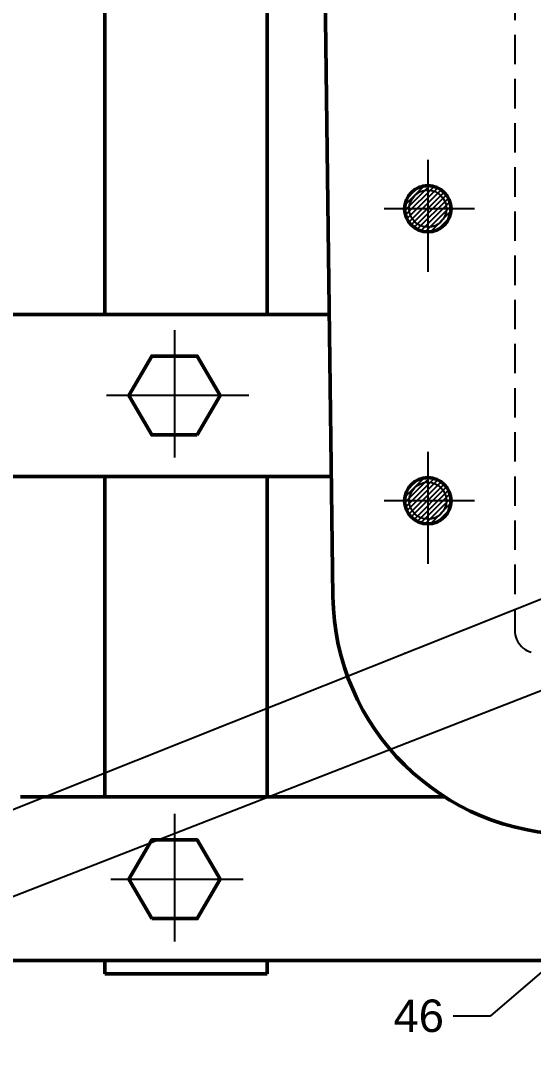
# Model space of a CAD drawing. Header units: millimetres. Extents: x 184 to 2141, y 95 to 1347.
# Drawn here: x 865.6 to 976.2, y 659 to 881.5 of the extents above; entities that cross this region are included whole.
import ezdxf
from ezdxf import colors
from ezdxf.entities.mleader import LeaderData, LeaderLine
from ezdxf.math import Vec2, Vec3

# ---------------------------------------------------------------- set-up
doc = ezdxf.new("R2010")
doc.units = ezdxf.units.MM
doc.linetypes.add('CENTER', pattern=[50.8, 31.75, -6.35, 6.35, -6.35])
doc.linetypes.add('DASHED2', pattern=[9.525, 6.35, -3.175])
for name, color, linetype in [('chuda', 61, 'Continuous'), ('kreskowana', 211, 'DASHED2'), ('oś', 151, 'CENTER')]:
    doc.layers.add(name, color=color, linetype=linetype)
doc.layers.add('gruba', color=7, linetype='Continuous', lineweight=50)
doc.styles.get("Standard").update_dxf_attribs({"font": 'arial.ttf'})

msp = doc.modelspace()

# ---------------------------------------------------------------- hatches: boundary and pattern name
at = {"layer": 'chuda'}
h = msp.add_hatch(dxfattribs=at)
h.set_pattern_fill('ANSI31', color=256, scale=0.25)
h.set_pattern_definition([(45, (-4417.1306, 1116.8178), (-0.56126601, 0.56126601), [])])
h.paths.add_polyline_path([(953.445, 844.963, 0.4142136), (949.445, 840.963), (953.445, 840.963)], flags=17)
h.paths.add_polyline_path([(953.445, 844.963), (953.445, 840.963), (957.445, 840.963, 0.4142136)], flags=17)
h.paths.add_polyline_path([(953.445, 840.963), (949.445, 840.963, 0.4142136), (953.445, 836.963)], flags=17)
h.paths.add_polyline_path([(957.445, 840.963), (953.445, 840.963), (953.445, 836.963, 0.4142136)], flags=17)
h.paths.add_polyline_path([(953.445, 845.963), (953.445, 844.963, -0.4142136), (957.445, 840.963), (958.445, 840.963, 0.4142136)])
h.paths.add_polyline_path([(953.445, 844.963), (953.445, 845.963, 0.4142136), (948.445, 840.963), (949.445, 840.963, -0.4142136)])
h.paths.add_polyline_path([(949.445, 840.963), (948.445, 840.963, 0.4142136), (953.445, 835.963), (953.445, 836.963, -0.4142136)])
h.paths.add_polyline_path([(958.445, 840.963), (957.445, 840.963, -0.4142136), (953.445, 836.963), (953.445, 835.963, 0.4142136)])
h = msp.add_hatch(dxfattribs=at)
h.set_pattern_fill('ANSI31', color=256, scale=0.25)
h.set_pattern_definition([(45, (-4417.1306, 1053.8178), (-0.56126601, 0.56126601), [])])
h.paths.add_polyline_path([(953.445, 781.963, 0.4142136), (949.445, 777.963), (953.445, 777.963)], flags=17)
h.paths.add_polyline_path([(953.445, 781.963), (953.445, 777.963), (957.445, 777.963, 0.4142136)], flags=17)
h.paths.add_polyline_path([(953.445, 777.963), (949.445, 777.963, 0.4142136), (953.445, 773.963)], flags=17)
h.paths.add_polyline_path([(957.445, 777.963), (953.445, 777.963), (953.445, 773.963, 0.4142136)], flags=17)
h.paths.add_polyline_path([(953.445, 782.963), (953.445, 781.963, -0.4142136), (957.445, 777.963), (958.445, 777.963, 0.4142136)])
h.paths.add_polyline_path([(953.445, 781.963), (953.445, 782.963, 0.4142136), (948.445, 777.963), (949.445, 777.963, -0.4142136)])
h.paths.add_polyline_path([(949.445, 777.963), (948.445, 777.963, 0.4142136), (953.445, 772.963), (953.445, 773.963, -0.4142136)])
h.paths.add_polyline_path([(958.445, 777.963), (957.445, 777.963, -0.4142136), (953.445, 773.963), (953.445, 772.963, 0.4142136)])

# ---------------------------------------------------------------- linework, layer by layer
for centre in [(953.445, 840.963), (953.445, 777.963)]:
    msp.add_circle(centre, 4, dxfattribs=at)
at = {"layer": 'gruba'}
for p, q in [((883.825, 944.496), (883.825, 818.176)), ((918.825, 818.176), (918.825, 920.387)), ((930.883, 920.618), (932.972, 757.306)), ((863.636, 818.176), (932.193, 818.176)), ((861.445, 783.176), (932.641, 783.176)), ((883.825, 783.176), (883.825, 714.099)), ((918.825, 783.176), (918.825, 714.099)), ((957.054, 714.099), (865.649, 714.099)), ((859.291, 678.81), (1090.153, 678.81)), ((883.825, 675.871), (883.825, 678.81)), ((883.825, 678.81), (883.825, 675.871)), ((883.825, 675.871), (883.825, 678.81)), ((918.825, 678.81), (918.825, 675.871)), ((918.825, 675.871), (918.825, 678.81)), ((883.825, 675.871), (918.825, 675.871))]:
    msp.add_line(p, q, dxfattribs=at)
for points in [[(903.733, 792.176), (908.64, 800.676), (903.733, 809.176), (893.918, 809.176), (889.011, 800.676), (893.918, 792.176)], [(893.918, 687.81), (889.011, 696.31), (893.918, 704.81), (903.733, 704.81), (908.64, 696.31), (903.733, 687.81)]]:
    msp.add_lwpolyline(points, close=True, dxfattribs=at)
for centre in [(953.445, 840.963), (953.445, 777.963)]:
    msp.add_circle(centre, 5, dxfattribs=at)
msp.add_arc((984.968, 757.972), 52, 180.7329, 270, dxfattribs=at)
at = {"layer": 'kreskowana'}
for p, q in [((972.203, 973.727), (972.203, 750.049)), ((948.331, 745.049), (948.611, 745.049))]:
    msp.add_line(p, q, dxfattribs=at)
msp.add_arc((977.203, 750.049), 5, 180, 270, dxfattribs=at)
at = {"layer": 'oś'}
for p, q in [((953.445, 851.49), (953.445, 827.382)), ((963.517, 840.963), (944.053, 840.963)), ((953.445, 840.963), (944.938, 840.963)), ((898.825, 814.795), (898.825, 787.274)), ((914.836, 800.676), (884.173, 800.676)), ((953.445, 788.49), (953.445, 764.382)), ((963.517, 777.963), (944.053, 777.963)), ((953.445, 777.963), (944.938, 777.963)), ((898.825, 710.428), (898.825, 682.908)), ((885.118, 696.31), (913.635, 696.31))]:
    msp.add_line(p, q, dxfattribs=at)

# ---------------------------------------------------------------- leaders
at = {"layer": 'chuda'}
ml = msp.add_multileader_mtext('Standard', dxfattribs=at)
ml.set_content('55', color=256)
ml.set_leader_properties()
ml.build(insert=Vec2(0, 0))
ctx = ml.context
ctx.base_point, ctx.char_height, ctx.plane_origin = Vec3(519.321, 582.554), 7, Vec3(1076.232, 795.975)
ctx.text_align_type = 2
notes = []
notes.append((ctx, [(0, (1, 1, 0), (541.401, 582.554), (-1, 0), 8, [(0, [(1076.232, 795.975)], 0, [])])]))
ctx.mtext.insert, ctx.mtext.alignment, ctx.mtext.flow_direction = Vec3(531.401, 586.114), 3, 5
ml = msp.add_multileader_mtext('Standard', dxfattribs=at)
ml.set_content('54', color=256)
ml.set_leader_properties()
ml.build(insert=Vec2(0, 0))
ctx = ml.context
ctx.base_point, ctx.char_height, ctx.plane_origin = Vec3(627.694, 608.915), 7, Vec3(1101.298, 785.145)
ctx.text_align_type = 2
notes.append((ctx, [(0, (1, 1, 0), (649.693, 608.915), (-1, 0), 8, [(0, [(1101.298, 785.145)], 0, [])])]))
ctx.mtext.insert, ctx.mtext.alignment, ctx.mtext.flow_direction = Vec3(639.693, 612.475), 3, 5
ml = msp.add_multileader_mtext('Standard', dxfattribs=at)
ml.set_content('46', color=256)
ml.set_leader_properties()
ml.build(insert=Vec2(0, 0))
ctx = ml.context
ctx.base_point, ctx.char_height, ctx.plane_origin = Vec3(944.612, 666.798), 7, Vec3(1058.061, 745.416)
ctx.text_align_type = 2
notes.append((ctx, [(0, (1, 1, 0), (966.916, 666.798), (-1, 0), 8, [(0, [(1058.061, 745.416)], 0, [])])]))
ctx.mtext.insert, ctx.mtext.alignment, ctx.mtext.flow_direction = Vec3(956.916, 670.358), 3, 5
for ctx, leaders in notes:
    for number, flags, end, landing, length, lines in leaders:
        leader = LeaderData()
        leader.index, (leader.has_last_leader_line, leader.has_dogleg_vector, leader.attachment_direction) = number, flags
        leader.last_leader_point, leader.dogleg_vector, leader.dogleg_length = Vec3(end), Vec3(landing), length
        for number, points, colour, breaks in lines:
            line = LeaderLine()
            line.index, line.vertices, line.color, line.breaks = number, Vec3.list(points), colors.encode_raw_color(colour), breaks
            leader.lines.append(line)
        ctx.leaders.append(leader)

doc.saveas('drawing.dxf')
